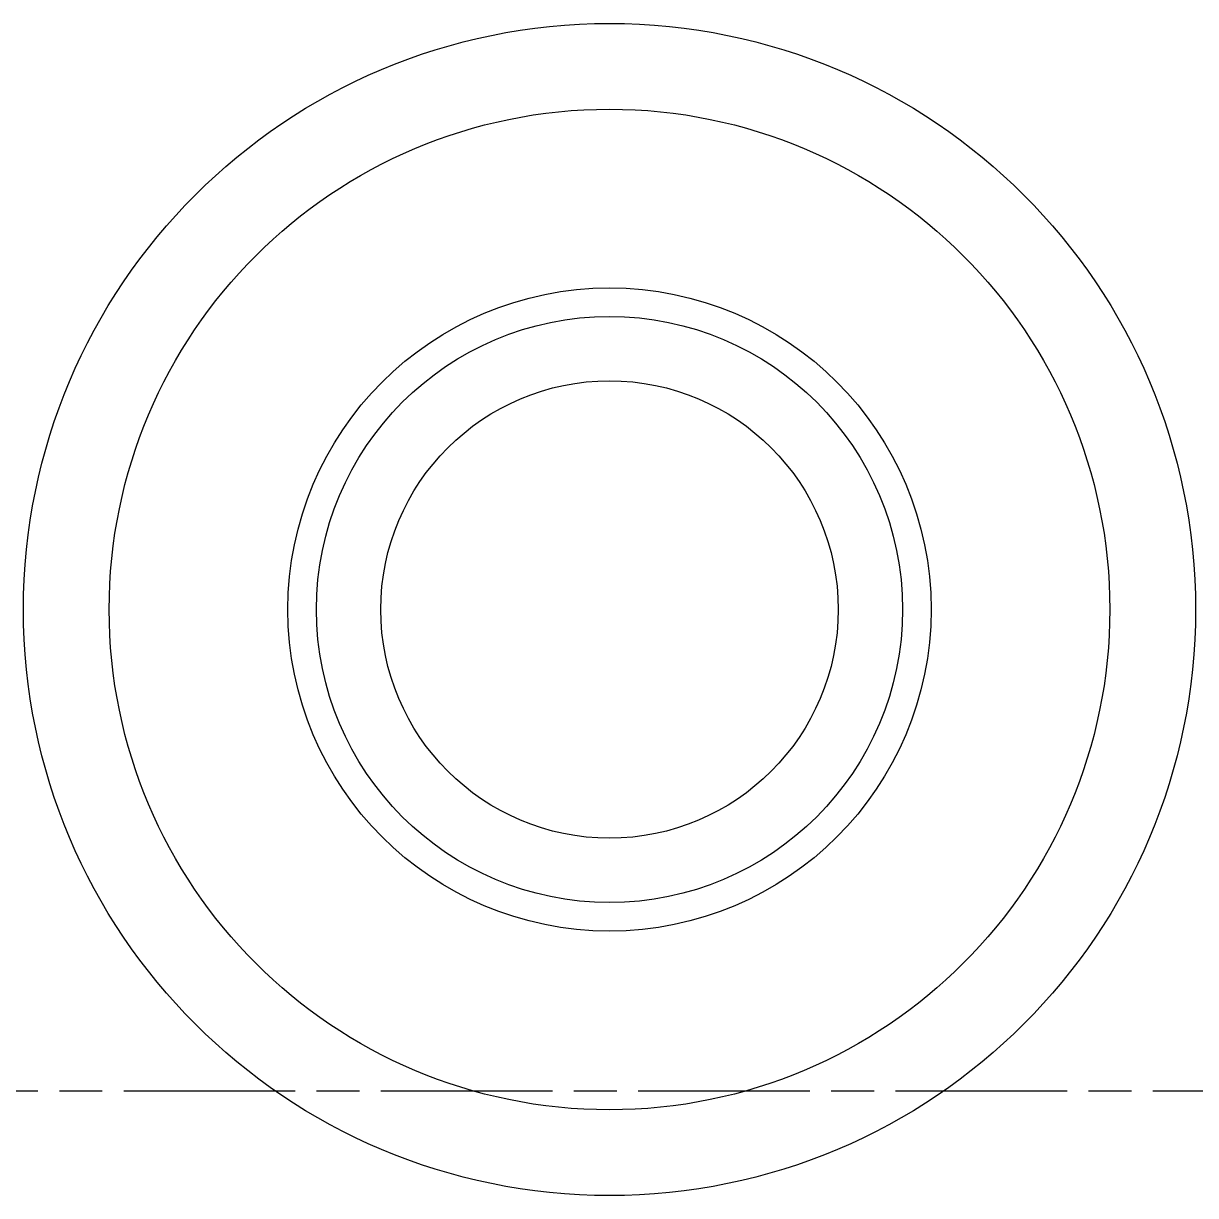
# Model space of a CAD drawing. Header units: inches. Extents: x -863 to 784, y -261 to 154.
# Drawn here: x -863.1 to -781.1, y 72.5 to 154.5 of the extents above.
import ezdxf

# ---------------------------------------------------------------- set-up
doc = ezdxf.new("R2010")
doc.units = ezdxf.units.IN
doc.header["$MEASUREMENT"] = 0
doc.linetypes.add('AM_ISO08W050', pattern=[18, 12, -1.5, 3, -1.5])

msp = doc.modelspace()

# ---------------------------------------------------------------- linework, layer by layer
at = {"linetype": 'AM_ISO08W050'}
msp.add_xline((744.42002, 79.78919), (-1, 0), dxfattribs=at)
for radius in [41, 35, 22.5, 20.5, 16]:
    msp.add_circle((-822.08646, 113.4911), radius)

doc.saveas('drawing.dxf')
